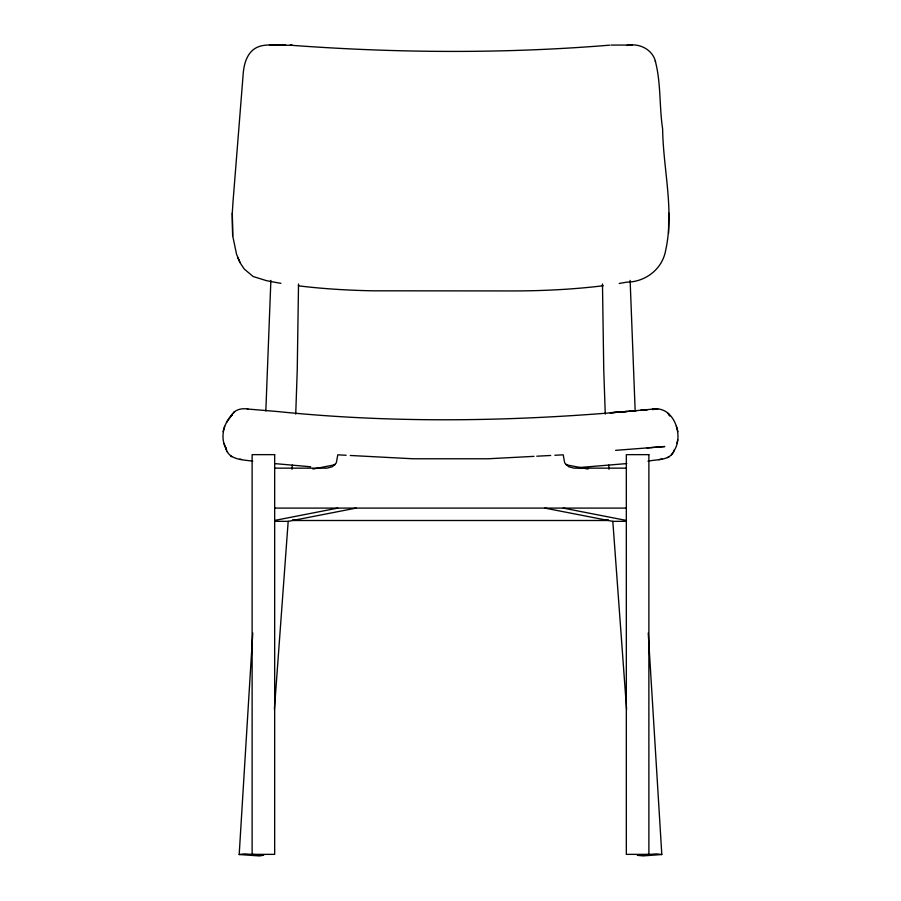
<?xml version="1.0" encoding="UTF-8"?>
<svg xmlns="http://www.w3.org/2000/svg" width="901" height="901" viewBox="0 0 901 901"><rect width="100%" height="100%" fill="white"/><g stroke="black" fill="none" stroke-linecap="round" stroke-linejoin="round"><path stroke-width="1.35" d="M619.224 283.443A167.687 33.517 0 0 0 626.702 282.159C645.668 282.013 662.573 268.926 665.738 249.971C674.41 210.192 663.136 169.039 662.629 128.933C659.194 106.509 661.131 83.072 655.286 61.043M298.524 283.984L297.251 369.815L295.731 414.111M270.874 280.402L265.829 410.98M239.193 854.52L244.441 853.889L263.666 855.207L259.511 855.95L239.193 854.52L252.764 633.031M280.909 283.308A167.597 33.495 0 0 1 266.302 280.605L253.147 276.517L244.227 269.016L240.342 263.16L236.569 254.341L232.672 235.679L232.278 213.132L232.987 202.128L243.304 72.474C244.137 64.286 246.457 55.535 252.933 49.972C262.056 42.381 274.951 45.883 285.64 45.208L269.985 45.095L292.273 45.275L290.212 45.208C396.294 53.114 503.445 53.857 609.527 45.174M274.4 709.324L288.185 521.24M291.992 469.308L292.296 465.096M247.921 409.031C241.536 407.962 234.147 409.583 231.163 415.969L232.278 414.392C223.257 423.718 219.754 438.032 226.534 449.633L225.498 447.099C227.885 460.062 242.707 459.645 252.809 461.166M668.565 233.336L668.722 213.12M674.421 449.982L673.914 450.917C684.141 436.095 674.094 406.655 654.07 408.964C529.112 421.206 403.051 424.36 277.981 411.577L247.313 408.998M676.921 443.405L677.777 439.767M224.608 426.274L223.065 431.647M661.807 854.52L656.559 853.889L637.3 855.308L643.1 855.905L661.807 854.52L648.236 633.031M647.954 461.199C657.032 459.138 670.389 460.974 674.342 450.106M673.554 451.818L671.403 454.814M226.545 422.468L232.278 414.392M234.125 412.23L233.641 412.816L234.553 411.746M667.472 457.652L669.24 456.739M312.996 469.049L334.969 464.747M274.557 520.463L337.785 508.096M626.465 521.285L612.804 521.375L608.344 520.496L292.656 520.496L288.196 521.375L274.535 521.285M356.098 508.096L295.832 519.877L292.656 519.877L292.656 520.496M661.998 459.048L658.654 459.634M626.691 45.5C638.753 42.707 652.515 49.15 655.523 61.718M626.792 463.576L578.51 467.608M626.679 411.475L610.236 412.759L635.408 410.8M629.427 411.261L636.286 410.732M646.929 447.932L664.803 446.536L615.574 450.354M640.397 410.405L647.087 409.887M652.437 409.471L657.786 409.065L652.189 409.493M641.005 410.36L646.603 409.932M654.475 408.941L652.696 409.043M534 456.356L488.105 458.767L412.895 458.767L350.309 455.478M536.782 456.21L550.691 455.478M554.87 455.264L563.215 454.825L564.657 462.821L568.621 466.718L574.038 468.148L626.33 468.148M632.378 45.05L610.878 45.095M274.67 468.148L326.962 468.148L332.379 466.718L336.343 462.821L337.785 454.825L346.13 455.264M274.67 508.096L626.33 508.096M269.478 45.061L273.093 45.309M310.642 466.763L274.659 463.598M239.734 459.183L241.513 459.487M566.031 464.747L588.004 469.049M563.215 508.096L626.443 520.463M544.902 508.096L605.168 519.877L608.344 519.877L608.344 520.496M230.566 455.85L231.76 456.739M227.581 451.975L227.176 451.277M668.643 414.122L669.837 415.969L667.889 413.232M238.686 259.815L239.981 262.428M237.898 257.956L238.923 260.198M224.067 443.393L225.092 446.299M677.935 431.647L676.403 426.286M608.704 465.096L609.008 469.308M612.815 521.24L626.6 709.324M605.269 414.111L603.749 369.815L602.476 283.984M635.171 410.98L630.126 280.402M232.278 213.132L232.672 235.679M603.265 285.73A167.687 33.517 0 0 1 591.754 287.047A170.03 33.979 0 0 1 512.714 290.933L373.262 290.809A170.233 34.024 0 0 1 343.011 289.717A169.309 33.844 0 0 1 314.528 287.588A167.597 33.495 0 0 1 298.389 285.808M274.67 454.645L252.122 454.645L252.122 854.362L274.67 854.362L274.67 454.645M648.878 454.645L626.33 454.645L626.33 854.362L648.878 854.362L648.878 454.645"/></g></svg>
